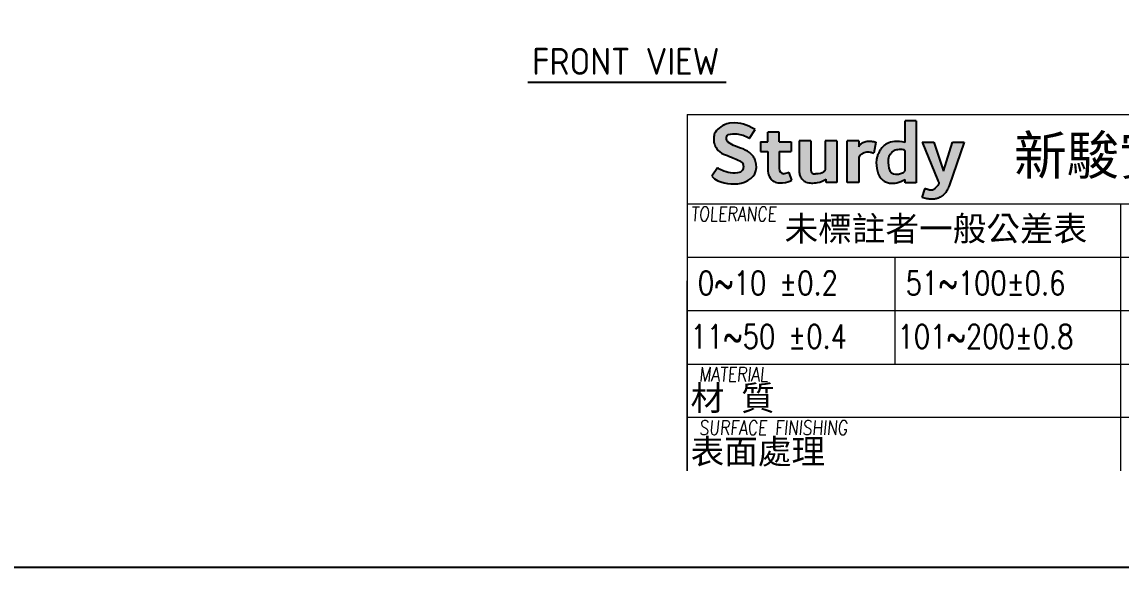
# Model space of a CAD drawing. Header units: millimetres. Extents: x 0 to 4395, y 0 to 3090.
# Drawn here: x 1499 to 2888, y 0 to 688 of the extents above; entities that cross this region are included whole.
import ezdxf

# ---------------------------------------------------------------- set-up
doc = ezdxf.new("R2010")
doc.units = ezdxf.units.MM
doc.header["$LTSCALE"] = 10
doc.layers.add('D', color=102, linetype='Continuous')
doc.layers.add('F', color=7, linetype='Continuous', lineweight=15)
doc.styles.get("Standard").update_dxf_attribs({"font": 'KAIU.TTF'})
doc.styles.add('STU25', font='isocp2.shx')
doc.styles.add('Text', font='romans.shx', dxfattribs={"width": 0.8, "oblique": 10})

# ---------------------------------------------------------------- blocks, each defined once
blk = doc.blocks.new('Sturdy')
h = blk.add_hatch(color=256)
h.dxf.hatch_style = 1
edge = h.paths.add_edge_path()
edge.add_spline(control_points=[(162.769549622105, 53.01128123631375), (162.9519776901209, 52.87446018530186), (163.1332971675354, 52.68884961605444), (163.3338905514659, 52.60288102294139), (164.0959453629241, 52.29638283350657), (165.0080421553398, 52.16321593627681), (165.829549622105, 52.47128123631374), (166.7753526473951, 52.82595737079755), (167.1584086113943, 53.52293247058783), (166.8495496221049, 54.51128123631375), (166.8095318324666, 54.63933816315668), (166.7484611360115, 54.76277790469221), (166.669549622105, 54.87128123631375), (166.2537156796656, 55.443052907168), (165.6069565117982, 55.57974509606838), (164.989549622105, 55.83128123631376), (164.7580318021685, 55.92560331110265), (164.5344290089411, 56.0381541498985), (164.329204839598, 56.16341884872789)], knot_values=[0, 0, 0, 0, 1, 1, 1, 2, 2, 2, 3, 3, 3, 4, 4, 4, 5, 5, 5, 5.87301799733209, 5.87301799733209, 5.87301799733209, 5.87301799733209], degree=3, periodic=0)
edge.add_ellipse((164.4853465309414, 56.41958241410055), major_axis=(-0.3, 0), ratio=1, start_angle=380.00244265329997, end_angle=418.63606191858844, ccw=False)
edge.add_spline(control_points=[(164.2034431192978, 56.31696435280678), (164.1633471366102, 56.42711143206431), (164.1292944602512, 56.54975026519101), (164.149549622105, 56.67128123631376), (164.1659895208355, 56.76992062869697), (164.2341016243014, 56.88145373700016), (164.329549622105, 56.91128123631374), (164.5784475488459, 56.98906183842028), (164.8490276496858, 56.98260827859285), (165.1095496221049, 56.97128123631374), (165.31331789597, 56.96242174614569), (165.5150561574113, 56.9127002251644), (165.7095496221049, 56.85128123631377), (165.8973836235282, 56.79196523586428), (166.0733678977406, 56.69937209849591), (166.2495496221049, 56.61128123631373), (166.2748478433863, 56.59863212567306), (166.2965918999245, 56.5769042710474), (166.31908568646, 56.56611511419946)], knot_values=[0.2359005168535291, 0.2359005168535291, 0.2359005168535291, 0.2359005168535291, 1, 1, 1, 2, 2, 2, 3, 3, 3, 4, 4, 4, 5, 5, 5, 6, 6, 6, 6], degree=3, periodic=0)
edge.add_line((166.31908568646, 56.56611511419946), (166.8495496221049, 57.39128123631374))
edge.add_spline(control_points=[(166.8495496221049, 57.39128123631374), (165.9083286863139, 57.86189170420928), (165.6761597083367, 58.07305524206255), (164.449549622105, 57.99128123631375), (164.2602331992447, 57.9786601414564), (164.0857156879594, 57.88174766265551), (163.9095496221049, 57.81128123631375), (163.883288335533, 57.80077672168498), (163.862876482644, 57.77611114399394), (163.8155627292076, 57.75331426535708), (163.7630962123929, 57.71546234686373), (163.6782614222226, 57.68854106974514), (163.6095496221049, 57.63128123631374), (163.4357209897033, 57.48642404264571), (163.2422239405848, 57.3380154322043), (163.1202246295193, 57.15320611005228), (163.0158950527261, 57.02394512854788), (162.9890218031203, 56.85419858011242), (162.9681408534644, 56.73128123631375)], knot_values=[0, 0, 0, 0, 1, 1, 1, 2, 2, 2, 3, 3, 3, 4, 4, 4, 5, 5, 5, 6, 6, 6, 6], degree=3, periodic=0)
edge.add_spline(control_points=[(162.9681408534644, 56.73128123631375), (162.969549622105, 56.51128123631374), (162.953330214765, 56.28491498420566), (163.0095496221049, 56.07128123631375), (163.0550747674656, 55.89828568394348), (163.1503218344336, 55.7401229178208), (163.2495496221049, 55.59128123631375), (163.5645582988322, 55.11876822122288), (164.1417089820917, 54.99422147631871), (164.6295496221049, 54.81128123631375), (164.6560330105403, 54.80134996565052), (164.6932876139046, 54.77565043908105), (164.7542471617484, 54.75081506773726), (164.9435683871683, 54.65046165386798), (165.176998552445, 54.56755677114374), (165.4095496221049, 54.45128123631376), (165.4989923412049, 54.40655987676375), (165.5855311821385, 54.34810336427348), (165.649549622105, 54.27128123631375), (165.6805613081965, 54.2340672130039), (165.7046709915198, 54.19190212968056), (165.725968791574, 54.15199367320686)], knot_values=[0, 0, 0, 0, 1, 1, 1, 2, 2, 2, 3, 3, 3, 4, 4, 4, 5, 5, 5, 6, 6, 6, 6.76593214535402, 6.76593214535402, 6.76593214535402, 6.76593214535402], degree=3, periodic=0)
edge.add_ellipse((165.4611669978588, 54.01099718372841), major_axis=(-0.3, 0), ratio=1, start_angle=529.0949849627519, end_angle=568.0335369524958, ccw=False)
edge.add_spline(control_points=[(165.7557496451438, 53.95424276611543), (165.6382127448481, 53.34417415241937), (165.4160770152383, 53.31128123631375), (164.749549622105, 53.31128123631375), (164.4631932008395, 53.31128123631375), (164.1795809593178, 53.39597605847395), (163.9095496221049, 53.49128123631375), (163.7238020680264, 53.55683919657676), (163.5457313464693, 53.64319037413156), (163.3979278851092, 53.73896169427884), (163.3708448833584, 53.75644887872259), (163.3335446553952, 53.77784904495957), (163.309549622105, 53.79128123631376)], knot_values=[0.03894220374349737, 0.03894220374349737, 0.03894220374349737, 0.03894220374349737, 1, 1, 1, 2, 2, 2, 3, 3, 3, 4, 4, 4, 4], degree=3, periodic=0)
edge.add_line((163.309549622105, 53.79128123631376), (162.769549622105, 53.01128123631375))
edge = h.paths.add_edge_path()
edge.add_spline(control_points=[(178.1819708640097, 54.54107308317477), (178.0995355734329, 53.89218803059521), (178.274207337412, 53.03116345275784), (178.8031119228212, 52.63448501370098), (178.924964292515, 52.54309573643062), (179.109506869217, 52.47229868826733), (179.415032551963, 52.38263354224404), (179.8807930761143, 52.29667955460521), (180.2572128904417, 52.41085690722863), (180.8760857561816, 52.72898698230361)], knot_values=[0.02173865321954273, 0.02173865321954273, 0.02173865321954273, 0.02173865321954273, 1, 1, 1, 2, 2, 2, 2.98076902973505, 2.98076902973505, 2.98076902973505, 2.98076902973505], degree=3, periodic=0)
edge.add_line((180.8760857561765, 52.72898698230098), (180.8760857561765, 52.41028930397647))
edge.add_line((180.8760857561765, 52.41028930397647), (181.8999889332376, 52.41028930397647))
edge.add_line((181.8999889332376, 52.41028930397647), (181.8999889332376, 58.21661922575082))
edge.add_line((181.8999889332376, 58.21661922575082), (180.8760857561765, 58.21661922575082))
edge.add_line((180.8760857561765, 58.21661922575082), (180.8760857561765, 56.17548781040411))
edge.add_spline(control_points=[(180.8760857561836, 56.17548781040242), (180.4794304709838, 56.26977626791268), (180.1950488274799, 56.28945075960211), (179.8820478119356, 56.27654350122916), (179.5693923450713, 56.23941651073787), (179.3869901915405, 56.18104782160804), (179.2266058127555, 56.09483312324097), (179.1273099658631, 56.0646126480998), (179.0323313297051, 56.00848890855188), (178.9589387472193, 55.9394135368006), (178.8941805862025, 55.88328979725269), (178.8466912681235, 55.83148326843924), (178.7473954212311, 55.73650463228122), (178.6410489816598, 55.64487247308305), (178.5849252421119, 55.53694220472168), (178.528801502564, 55.45491520076704), (178.4467744986094, 55.34698493240567), (178.4013178105085, 55.23919145273073), (178.3584601452287, 55.14490458911523), (178.3127453022636, 55.04776054781441), (178.2698876369839, 54.93918779577231), (178.244173037816, 54.83918657678618), (178.2230671416533, 54.73353750062156), (178.2090618590671, 54.66151033303537), (178.1819708640097, 54.54107308317477)], knot_values=[0.02834046581678492, 0.02834046581678492, 0.02834046581678492, 0.02834046581678492, 1, 1, 1, 2, 2, 2, 3, 3, 3, 4, 4, 4, 5, 5, 5, 6, 6, 6, 7, 7, 7, 7.27715033013704, 7.27715033013704, 7.27715033013704, 7.27715033013704], degree=3, periodic=0)
edge = h.paths.add_edge_path(flags=16)
edge.add_spline(control_points=[(179.2802999678197, 54.30548745175837), (179.2905667719098, 53.92988832568325), (179.3174328072387, 53.54621080979764), (179.5818850999433, 53.34787159026921), (179.6428112847902, 53.30217695163402), (179.8915941024976, 53.19636627410221), (180.1247234821582, 53.20931790630558), (180.2640382834293, 53.22055297092422), (180.4033530847003, 53.25166988649459), (180.535370833922, 53.29603698558129)], knot_values=[0.02173865321954273, 0.02173865321954273, 0.02173865321954273, 0.02173865321954273, 1, 1, 1, 2, 2, 2, 2.510468638331081, 2.510468638331081, 2.510468638331081, 2.510468638331081], degree=3, periodic=0)
edge.add_ellipse((180.4491002408313, 53.75609967497934), major_axis=(0.4680815029547748, 0), ratio=1, start_angle=280.6207186669896, end_angle=327.8549011278574)
edge.add_ellipse((180.6760857561768, 53.61346283524295), major_axis=(0.199999999999676, 0), ratio=1, start_angle=327.8549011278712, end_angle=360)
edge.add_line((180.8760857561765, 53.61346283524307), (180.8760857561765, 55.2964431068893))
edge.add_ellipse((180.6760857561765, 55.2964431068893), major_axis=(0.2, 0), ratio=1, start_angle=0, end_angle=83.46012925498297)
edge.add_ellipse((180.6760857561765, 55.2964431068893), major_axis=(0.2, 0), ratio=1, start_angle=83.46012925498297, end_angle=83.46216086982491)
edge.add_spline(control_points=[(180.698857628413, 55.49514248241636), (180.6216216135436, 55.50400433275421), (180.5342905949931, 55.51266712179655), (180.443672772652, 55.51537213141868), (180.2367532049059, 55.52048125654821), (180.0681520756313, 55.48982650577101), (179.9429785099578, 55.45406262986429), (179.776931943248, 55.40552594113373), (179.6951859411755, 55.32633450162598), (179.6205862296254, 55.25736013334843), (179.5567221655063, 55.18838694409975), (179.4979962872531, 55.11833497181106), (179.4595202361921, 55.05203777613672), (179.4097175578646, 54.99022423612827), (179.3747043513991, 54.93420310578346), (179.349325766355, 54.8583728333871), (179.3156060056002, 54.78163130891074), (179.2891665504875, 54.69713749516181), (179.2810272978915, 54.59016446104324), (179.274858581604, 54.51121196673672), (179.2703238551577, 54.43109846618488), (179.2745752425936, 54.36662707250316), (179.2794793700429, 54.33368753925343), (179.2797700159119, 54.31835682456538), (179.2802999678196, 54.30548745175837)], knot_values=[0.4855580314128294, 0.4855580314128294, 0.4855580314128294, 0.4855580314128294, 1, 1, 1, 2, 2, 2, 3, 3, 3, 4, 4, 4, 5, 5, 5, 6, 6, 6, 7, 7, 7, 7.27715033013704, 7.27715033013704, 7.27715033013704, 7.27715033013704], degree=3, periodic=0)
edge = h.paths.add_edge_path()
edge.add_spline(control_points=[(182.4520710659399, 51.01503124698098), (182.5266265126893, 50.99733756192008), (182.7461373036874, 50.94524271207703), (183.0751897274548, 50.86491616865285), (183.4467113880743, 50.86517229535879), (183.8010651616909, 50.90849926201754), (184.1559249892844, 51.0596117922315), (184.4848571342499, 51.27447903900425), (184.7260661248807, 51.56414852579107), (184.8674986324373, 51.85031396903019), (184.9452778661491, 52.03523206005183), (184.9778814920388, 52.11274632667796)], knot_values=[-3.109083238477552, -3.109083238477552, -3.109083238477552, -3.109083238477552, -2.879020987903759, -2.431719627847778, -2.099266368640748, -1.76963749229732, -1.367893450470945, -0.9540338097803585, -0.6020412206063401, -0.2523646195793335, 0, 0, 0, 0], degree=3, periodic=0)
edge.add_line((184.9778814920388, 52.11274632667796), (186.3760855907946, 56.20330681151876))
edge.add_line((186.3760855907946, 56.20330681151876), (185.2890279390558, 56.20330681151876))
edge.add_line((185.2890279390558, 56.20330681151876), (184.4577485583144, 53.50697753808833))
edge.add_line((184.4577485583144, 53.50697753808833), (183.5518671818654, 56.20330681151876))
edge.add_line((183.5518671818654, 56.20330681151876), (182.4541521021685, 56.20330681151876))
edge.add_line((182.4541521021685, 56.20330681151876), (183.9138913160261, 52.62031055932267))
edge.add_ellipse((184.7112172705599, 52.98125510231661), major_axis=(0.8752197671957788, 0), ratio=1, start_angle=204.3559695194114, end_angle=216.6719975374934)
edge.add_spline(control_points=[(184.0092318271164, 52.45854478284348), (184.0143127279299, 52.45286584974787), (184.0202762574563, 52.44016298532787), (184.0290927737014, 52.41443779888246), (184.0188823080912, 52.37560766327923), (184.0063150990379, 52.31671976441051), (183.9627172690058, 52.24575159255333), (183.920532259148, 52.16113918647468), (183.8519755739172, 52.09109766207979), (183.8020821747922, 52.01723703377646), (183.7428090926358, 51.95369699883268), (183.6814608843313, 51.88563216931988), (183.6055212804069, 51.83001147825731), (183.5271450350274, 51.76466945608975), (183.4414199578105, 51.72029010963915), (183.3342454239199, 51.70520750164658), (183.2181090164629, 51.71252675514656), (183.0976572026376, 51.72742179894745), (182.993551443729, 51.77044003189745), (182.8912318992066, 51.79958479737834), (182.8068555324124, 51.82141105566567), (182.7170416192886, 51.86230038982315), (182.6990961394395, 51.82478179406755), (182.6932205767554, 51.81249879582471)], knot_values=[0, 0, 0, 0, 0.02242999990949594, 0.04188524939734173, 0.08003878012463823, 0.1382883251801748, 0.2234360865283587, 0.3264420143206428, 0.4208088393175682, 0.5147371600612666, 0.5932366661115358, 0.6811982142792781, 0.7889168014221408, 0.8744017224736824, 0.9876740256639303, 1.072438049056976, 1.195650096609566, 1.336737760979672, 1.432573294893386, 1.534159323290303, 1.647882194302249, 1.723616032624068, 1.760485535225107, 1.760485535225107, 1.760485535225107, 1.760485535225107], degree=3, periodic=0)
edge.add_line((182.6932205767555, 51.81249879582474), (182.4520710659399, 51.01503124698098))
edge = h.paths.add_edge_path()
edge.add_line((167.3316188896045, 56.24788854481977), (167.3316188896045, 55.34243399936524))
edge.add_line((167.3316188896045, 55.34243399936524), (168.0276347951859, 55.34243399936524))
edge.add_line((168.0276347951859, 55.34243399936524), (168.0276347951859, 53.48788854481977))
edge.add_spline(control_points=[(168.0276347951859, 53.48788854481977), (168.059963541054, 53.23128709951147), (168.078748112834, 53.10605662097804), (168.1538863999541, 53.01839528600464), (168.2415477349275, 52.79924194857114), (168.3793012613143, 52.68027299396438), (168.5016047942772, 52.57717698042924), (168.559440240425, 52.53352255969794), (168.6526328381998, 52.50375572896593), (168.7184028454825, 52.47002752010301), (168.7841728527652, 52.44810418434211), (168.8988150346903, 52.42193109426449), (168.9679915910682, 52.40763033370659), (169.0556849341118, 52.39919828149086), (169.1804793069047, 52.39413905016142), (169.3859427432849, 52.3938343141824)], knot_values=[1, 1, 1, 1, 2, 2, 2, 3, 3, 3, 4, 4, 4, 5, 5, 5, 6, 6, 6, 6], degree=3, periodic=0)
edge.add_spline(control_points=[(169.3859427432849, 52.3938343141824), (169.8313063170141, 52.44170909724374), (169.9842063201601, 52.49774622726706), (170.2716188896046, 52.64788854481976)], knot_values=[0, 0, 0, 0, 1, 1, 1, 1], degree=3, periodic=0)
edge.add_line((170.2716188896046, 52.64788854481976), (170.0316188896046, 53.36788854481976))
edge.add_spline(control_points=[(170.0316188896046, 53.36788854481976), (169.8716188896045, 53.32788854481977), (169.7161239926683, 53.25963890932432), (169.5526525964835, 53.25078993103454), (169.5422328977428, 53.25041280151579), (169.5319932537818, 53.2510873602787), (169.5182737923628, 53.25333829257654)], knot_values=[0, 0, 0, 0, 1, 1, 1, 1.009941891203313, 1.009941891203313, 1.009941891203313, 1.009941891203313], degree=3, periodic=0)
edge.add_ellipse((169.568953795672, 53.74100881289949), major_axis=(-0.4902968479681218, 0), ratio=1, start_angle=359.55105924863886, end_angle=444.06696944522093, ccw=False)
edge.add_line((169.078671998507, 53.74485049172762), (169.078671998507, 55.34243399936524))
edge.add_line((169.078671998507, 55.34243399936524), (170.2116188896046, 55.34243399936524))
edge.add_line((170.2116188896046, 55.34243399936524), (170.2116188896046, 56.24788854481977))
edge.add_line((170.2116188896046, 56.24788854481977), (169.078671998507, 56.24788854481977))
edge.add_line((169.078671998507, 56.24788854481977), (169.078671998507, 57.14200555692006))
edge.add_line((169.078671998507, 57.14200555692006), (168.0276347951859, 57.14200555692006))
edge.add_line((168.0276347951859, 57.14200555692006), (168.0276347951859, 56.24788854481977))
edge.add_line((168.0276347951859, 56.24788854481977), (167.3316188896045, 56.24788854481977))
edge = h.paths.add_edge_path()
edge.add_line((170.9388749484317, 56.31907018913439), (170.9388749484317, 53.58350062779056))
edge.add_spline(control_points=[(170.9388749484317, 53.58350062779056), (170.9437168414744, 53.50918990721365), (170.9527789402183, 53.37010978262826), (170.9900433594942, 53.18080600249419), (171.0410413234185, 53.00920450160274), (171.1346070832179, 52.83779006334298), (171.304066932391, 52.63671771109574), (171.5488665429147, 52.46816239694535), (171.8435372531215, 52.40212656316911), (172.020442167546, 52.39131765797049), (172.1103611829734, 52.38582359854046)], knot_values=[0, 0, 0, 0, 0.2231676814392599, 0.4176811730130354, 0.5776706493376736, 0.7583461492249561, 0.9988735769402074, 1.362791665211252, 1.624277593596444, 1.894580682943416, 1.894580682943416, 1.894580682943416, 1.894580682943416], degree=3, periodic=0)
edge.add_spline(control_points=[(172.1103611829734, 52.38582359854046), (172.2814369279784, 52.38045308737289), (172.4800728200145, 52.38651520015598), (172.675402753885, 52.41907018913439), (172.9318651740813, 52.46181392583378), (173.2837217521537, 52.6027946543044), (173.4723905786112, 52.73930149564521)], knot_values=[0.1777489856660285, 0.1777489856660285, 0.1777489856660285, 0.1777489856660285, 1, 1, 1, 2, 2, 2, 2], degree=3, periodic=0)
edge.add_line((173.4723905786112, 52.73930149564521), (173.4723905786112, 52.44837883009803))
edge.add_line((173.4723905786112, 52.44837883009803), (174.475402753885, 52.44837883009803))
edge.add_line((174.475402753885, 52.44837883009803), (174.475402753885, 56.31907018913439))
edge.add_line((174.475402753885, 56.31907018913439), (173.395402753885, 56.31907018913439))
edge.add_line((173.395402753885, 56.31907018913439), (173.395402753885, 53.81291190542908))
edge.add_spline(control_points=[(173.395402753885, 53.81291190542908), (173.3967872155037, 53.75006306547083), (173.3989453340239, 53.65209339721352), (173.3427943935691, 53.50866120494922), (173.2715633674725, 53.45621469969241), (173.229066167028, 53.42492454751233)], knot_values=[0, 0, 0, 0, 0.1871780923136382, 0.2917758803692212, 0.4464755440633269, 0.4464755440633269, 0.4464755440633269, 0.4464755440633269], degree=3, periodic=0)
edge.add_spline(control_points=[(173.229066167028, 53.42492454751233), (173.0695265817064, 53.30083233500168), (172.876587217485, 53.21390421222577), (172.4702202991699, 53.23261294201718)], knot_values=[0.2054420648705284, 0.2054420648705284, 0.2054420648705284, 0.2054420648705284, 0.9898763514696447, 0.9898763514696447, 0.9898763514696447, 0.9898763514696447], degree=3, periodic=0)
edge.add_spline(control_points=[(172.4702202991699, 53.23261294201718), (172.4302058535932, 53.23368127280165), (172.3445709992323, 53.23596760589508), (172.2091691638939, 53.25471203596575), (172.1046990333451, 53.35259287196079), (172.0575761897168, 53.47199488259677), (172.0533375547475, 53.59767628609052), (172.0530827305974, 53.67955620108405), (172.0529395663261, 53.72555764309065)], knot_values=[-0.7722597310696322, -0.7722597310696322, -0.7722597310696322, -0.7722597310696322, -0.6515785105993845, -0.5139900339613458, -0.3749151083241687, -0.2459735406832752, -0.1381918577687039, 0, 0, 0, 0], degree=3, periodic=0)
edge.add_line((172.0529395663261, 53.72555764309065), (172.0529395663261, 56.31907018913439))
edge.add_line((172.0529395663261, 56.31907018913439), (170.9388749484317, 56.31907018913439))
edge = h.paths.add_edge_path()
edge.add_line((175.4513060863192, 56.31907018913439), (175.4513060863192, 52.44837883009803))
edge.add_line((175.4513060863192, 52.44837883009803), (176.5374868392778, 52.44837883009803))
edge.add_line((176.5374868392778, 52.44837883009803), (176.5374868392778, 54.73800088212051))
edge.add_ellipse((176.7374868392778, 54.73800088212051), major_axis=(-0.2, 0), ratio=1, start_angle=332.7984273957814, end_angle=360, ccw=False)
edge.add_spline(control_points=[(176.559606073891, 54.82942534988165), (176.5596069474268, 54.82942704954034), (176.5596078209643, 54.82942874919762), (176.5596086945036, 54.8294304488535)], knot_values=[0.04839774533424678, 0.04839774533424678, 0.04839774533424678, 0.04839774533424678, 0.0484034146382407, 0.0484034146382407, 0.0484034146382407, 0.0484034146382407], degree=3, periodic=0)
edge.add_spline(control_points=[(176.5596086945036, 54.8294304488535), (176.5883879887407, 54.88542666715971), (176.6544455516549, 55.00268929709382), (176.7946295977561, 55.1096216847946), (176.9241635660868, 55.19379792568112), (177.0659051519817, 55.27478387390723), (177.2604318763556, 55.29646232014426), (177.4776856633037, 55.29291183313336), (177.6675680049461, 55.27785006181486), (177.8185302021141, 55.23093183354709), (177.8930148923268, 55.19180590650588), (177.9242050883568, 55.17542206533276)], knot_values=[0.0484034146382407, 0.0484034146382407, 0.0484034146382407, 0.0484034146382407, 0.2351821539362137, 0.450423512507465, 0.5653163156257436, 0.7010372820222397, 0.9348621844244049, 1.137880266072645, 1.356155158750065, 1.502719202118647, 1.608306790793141, 1.608306790793141, 1.608306790793141, 1.608306790793141], degree=3, periodic=0)
edge.add_line((177.9242050883568, 55.17542206533276), (178.1312648975961, 56.21348539769362))
edge.add_spline(control_points=[(178.1312648975961, 56.21348539769362), (178.0619559088875, 56.23073433062731), (177.9220707925992, 56.26554754943537), (177.7118071347129, 56.29912894583104), (177.508803203956, 56.30126009194751), (177.2979664234141, 56.31360597989362), (177.0995905966566, 56.25259366208117), (176.9165370196745, 56.17883752944766), (176.7788634701555, 56.09976813524192), (176.6788220799801, 56.01047423245854), (176.592022405253, 55.90439474623471), (176.5579177336605, 55.812807033979), (176.5374868392778, 55.75794009673935)], knot_values=[-1.824251606222828, -1.824251606222828, -1.824251606222828, -1.824251606222828, -1.609943995014401, -1.391718313298907, -1.187989607894844, -1.00036412415383, -0.7631654648289785, -0.5753197470288383, -0.4068090786987725, -0.2908110285904876, -0.1742145322914033, 0, 0, 0, 0], degree=3, periodic=0)
edge.add_line((176.5374868392778, 55.75794009673935), (176.5374868392778, 56.31907018913439))
edge.add_line((176.5374868392778, 56.31907018913439), (175.4513060863192, 56.31907018913439))
for p, q in [((181.8999889332376, 58.21661922575082), (180.8760857561765, 58.21661922575082)), ((180.8760857561765, 56.17548781040411), (180.8760857561765, 58.21661922575082)), ((181.8999889332376, 58.21661922575082), (181.8999889332376, 52.41028930397647)), ((168.0276347951859, 56.24788854481977), (168.0276347951859, 57.14200555692006)), ((169.078671998507, 57.14200555692006), (168.0276347951859, 57.14200555692006)), ((169.078671998507, 56.24788854481977), (169.078671998507, 57.14200555692006)), ((167.3316188896045, 56.24788854481977), (167.3316188896045, 55.34243399936524)), ((167.3316188896045, 56.24788854481977), (168.0276347951859, 56.24788854481977)), ((169.078671998507, 56.24788854481977), (170.2116188896046, 56.24788854481977)), ((170.2116188896046, 56.24788854481977), (170.2116188896046, 55.34243399936524)), ((172.0529395663261, 56.31907018913439), (170.9388749484317, 56.31907018913439)), ((170.9388749484317, 56.31907018913439), (170.9388749484317, 53.58350062779056)), ((172.0529395663261, 56.31907018913439), (172.0529395663261, 53.72555764309065)), ((173.395402753885, 56.31907018913439), (173.395402753885, 53.81291190542908)), ((174.475402753885, 56.31907018913439), (173.395402753885, 56.31907018913439)), ((174.475402753885, 56.31907018913439), (174.475402753885, 52.44837883009803)), ((176.5374868392778, 56.31907018913439), (175.4513060863192, 56.31907018913439)), ((175.4513060863192, 52.44837883009803), (175.4513060863192, 56.31907018913439)), ((176.5374868392778, 56.31907018913439), (176.5374868392778, 55.75794009673935)), ((178.1312648975961, 56.21348539769362), (177.9242050883568, 55.17542206533276)), ((182.4541521021685, 56.20330681151876), (183.5518671818654, 56.20330681151876)), ((182.4541521021685, 56.20330681151876), (183.9138913160261, 52.62031055932267)), ((183.5518671818654, 56.20330681151876), (184.4577485583144, 53.50697753808833)), ((184.4577485583144, 53.50697753808833), (185.2890279390558, 56.20330681151876)), ((186.3760855907946, 56.20330681151876), (184.9778814920388, 52.11274632667796)), ((185.2890279390558, 56.20330681151876), (186.3760855907946, 56.20330681151876)), ((167.3316188896045, 55.34243399936524), (168.0276347951859, 55.34243399936524)), ((168.0276347951859, 55.34243399936524), (168.0276347951859, 53.48788854481977)), ((169.078671998507, 55.34243399936524), (169.078671998507, 53.74485049172603)), ((169.078671998507, 55.34243399936524), (170.2116188896046, 55.34243399936524)), ((176.5374868392778, 54.73800088212051), (176.5374868392778, 52.44837883009803)), ((180.8760857561765, 53.61346283524307), (180.8760857561765, 55.2964431068893)), ((173.4723905786112, 52.44837883009803), (173.4723905786112, 52.73930149564521)), ((180.8760857561765, 52.41028930397647), (180.8760857561765, 52.72898698230098)), ((174.475402753885, 52.44837883009803), (173.4723905786112, 52.44837883009803)), ((176.5374868392778, 52.44837883009803), (175.4513060863192, 52.44837883009803)), ((181.8999889332376, 52.41028930397647), (180.8760857561765, 52.41028930397647)), ((182.4520710659399, 51.01503124698098), (182.6932221065514, 51.81250385477173))]:
    blk.add_line(p, q)
at = {"color": 7, "linetype": 'Continuous', "lineweight": 25}
for p, q in [((166.31908568646, 56.56611511419946), (166.8495496221049, 57.39128123631374)), ((163.309549622105, 53.79128123631376), (162.769549622105, 53.01128123631375)), ((170.2716188896046, 52.64788854481976), (170.0316188896046, 53.36788854481976))]:
    blk.add_line(p, q, dxfattribs=at)
for centre, start, end in [((164.4853465309414, 56.41958241410055), 200.0024426533003, 238.6360619185897), ((165.4611669978588, 54.01099718372841), 349.0949849627509, 28.0335369524953)]:
    blk.add_arc(centre, 0.3, start, end, dxfattribs=at)
for centre, radius, start, end in [((176.7374868392778, 54.73800088212051), 0.2, 152.7984273957814, 180), ((184.7112172705599, 52.98125510231661), 0.8752197671957788, 204.3559695194042, 216.6719975374934)]:
    blk.add_arc(centre, radius, start, end)
at = {"lineweight": 25}
for centre, radius, start, end in [((180.6760857561765, 55.2964431068893), 0.2, 0, 83.46216086982491), ((169.568953795672, 53.74100881289949), 0.4902968479681218, 179.5510592486389, 264.066969445221), ((180.4491002408313, 53.75609967497934), 0.4680815029547748, 280.6207186669896, 327.8549011278574), ((180.6760857561768, 53.61346283524295), 0.199999999999676, 327.8549011278401, 3.460443493432306e-11)]:
    blk.add_arc(centre, radius, start, end, dxfattribs=at)
at = {"color": 7, "linetype": 'Continuous', "lineweight": 25}
for points, knots in [([(166.8495496221049, 57.39128123631374), (165.9083286863139, 57.86189170420928), (165.6761597083367, 58.07305524206255), (164.449549622105, 57.99128123631375), (164.2602331992447, 57.9786601414564), (164.0857156879594, 57.88174766265551), (163.9095496221049, 57.81128123631375), (163.883288335533, 57.80077672168498), (163.862876482644, 57.77611114399394), (163.8155627292076, 57.75331426535708), (163.7630962123929, 57.71546234686373), (163.6782614222226, 57.68854106974514), (163.6095496221049, 57.63128123631374), (163.4357209897033, 57.48642404264571), (163.2422239405848, 57.3380154322043), (163.1202246295193, 57.15320611005228), (163.0158950527261, 57.02394512854788), (162.9890218031203, 56.85419858011242), (162.9681408534644, 56.73128123631375)], [0, 0, 0, 0, 1, 1, 1, 2, 2, 2, 3, 3, 3, 4, 4, 4, 5, 5, 5, 6, 6, 6, 6]), ([(162.9681408534644, 56.73128123631375), (162.969549622105, 56.51128123631374), (162.953330214765, 56.28491498420566), (163.0095496221049, 56.07128123631375), (163.0550747674656, 55.89828568394348), (163.1503218344336, 55.7401229178208), (163.2495496221049, 55.59128123631375), (163.5645582988322, 55.11876822122288), (164.1417089820917, 54.99422147631871), (164.6295496221049, 54.81128123631375), (164.6560330105403, 54.80134996565052), (164.6932876139046, 54.77565043908105), (164.7542471617484, 54.75081506773726), (164.9435683871683, 54.65046165386798), (165.176998552445, 54.56755677114374), (165.4095496221049, 54.45128123631376), (165.4989923412049, 54.40655987676375), (165.5855311821385, 54.34810336427348), (165.649549622105, 54.27128123631375), (165.6805613081965, 54.2340672130039), (165.7046709915198, 54.19190212968056), (165.725968791574, 54.15199367320686)], [0, 0, 0, 0, 1, 1, 1, 2, 2, 2, 3, 3, 3, 4, 4, 4, 5, 5, 5, 6, 6, 6, 6.76593214535402, 6.76593214535402, 6.76593214535402, 6.76593214535402]), ([(164.2034431192978, 56.31696435280678), (164.1633471366102, 56.42711143206431), (164.1292944602512, 56.54975026519101), (164.149549622105, 56.67128123631376), (164.1659895208355, 56.76992062869697), (164.2341016243014, 56.88145373700016), (164.329549622105, 56.91128123631374), (164.5784475488459, 56.98906183842028), (164.8490276496858, 56.98260827859285), (165.1095496221049, 56.97128123631374), (165.31331789597, 56.96242174614569), (165.5150561574113, 56.9127002251644), (165.7095496221049, 56.85128123631377), (165.8973836235282, 56.79196523586428), (166.0733678977406, 56.69937209849591), (166.2495496221049, 56.61128123631373), (166.2748478433863, 56.59863212567306), (166.2965918999245, 56.5769042710474), (166.31908568646, 56.56611511419946)], [0.2359005168535291, 0.2359005168535291, 0.2359005168535291, 0.2359005168535291, 1, 1, 1, 2, 2, 2, 3, 3, 3, 4, 4, 4, 5, 5, 5, 6, 6, 6, 6]), ([(162.769549622105, 53.01128123631375), (162.9519776901209, 52.87446018530186), (163.1332971675354, 52.68884961605444), (163.3338905514659, 52.60288102294139), (164.0959453629241, 52.29638283350657), (165.0080421553398, 52.16321593627681), (165.829549622105, 52.47128123631374), (166.7753526473951, 52.82595737079755), (167.1584086113943, 53.52293247058783), (166.8495496221049, 54.51128123631375), (166.8095318324666, 54.63933816315668), (166.7484611360115, 54.76277790469221), (166.669549622105, 54.87128123631375), (166.2537156796656, 55.443052907168), (165.6069565117982, 55.57974509606838), (164.989549622105, 55.83128123631376), (164.7580318021685, 55.92560331110265), (164.5344290089411, 56.0381541498985), (164.329204839598, 56.16341884872789)], [0, 0, 0, 0, 1, 1, 1, 2, 2, 2, 3, 3, 3, 4, 4, 4, 5, 5, 5, 5.87301799733209, 5.87301799733209, 5.87301799733209, 5.87301799733209]), ([(180.8760857561836, 56.17548781040242), (180.4794304709838, 56.26977626791268), (180.1950488274799, 56.28945075960211), (179.8820478119356, 56.27654350122916), (179.5693923450713, 56.23941651073787), (179.3869901915405, 56.18104782160804), (179.2266058127555, 56.09483312324097), (179.1273099658631, 56.0646126480998), (179.0323313297051, 56.00848890855188), (178.9589387472193, 55.9394135368006), (178.8941805862025, 55.88328979725269), (178.8466912681235, 55.83148326843924), (178.7473954212311, 55.73650463228122), (178.6410489816598, 55.64487247308305), (178.5849252421119, 55.53694220472168), (178.528801502564, 55.45491520076704), (178.4467744986094, 55.34698493240567), (178.4013178105085, 55.23919145273073), (178.3584601452287, 55.14490458911523), (178.3127453022636, 55.04776054781441), (178.2698876369839, 54.93918779577231), (178.244173037816, 54.83918657678618), (178.2230671416533, 54.73353750062156), (178.2090618590671, 54.66151033303537), (178.1819708640097, 54.54107308317477)], [0.02834046581678492, 0.02834046581678492, 0.02834046581678492, 0.02834046581678492, 1, 1, 1, 2, 2, 2, 3, 3, 3, 4, 4, 4, 5, 5, 5, 6, 6, 6, 7, 7, 7, 7.27715033013704, 7.27715033013704, 7.27715033013704, 7.27715033013704]), ([(178.1819708640097, 54.54107308317477), (178.0995355734329, 53.89218803059521), (178.274207337412, 53.03116345275784), (178.8031119228212, 52.63448501370098), (178.924964292515, 52.54309573643062), (179.109506869217, 52.47229868826733), (179.415032551963, 52.38263354224404), (179.8807930761143, 52.29667955460521), (180.2572128904417, 52.41085690722863), (180.8760857561816, 52.72898698230361)], [0.02173865321954273, 0.02173865321954273, 0.02173865321954273, 0.02173865321954273, 1, 1, 1, 2, 2, 2, 2.98076902973505, 2.98076902973505, 2.98076902973505, 2.98076902973505]), ([(180.698857628413, 55.49514248241636), (180.6216216135436, 55.50400433275421), (180.5342905949931, 55.51266712179655), (180.443672772652, 55.51537213141868), (180.2367532049059, 55.52048125654821), (180.0681520756313, 55.48982650577101), (179.9429785099578, 55.45406262986429), (179.776931943248, 55.40552594113373), (179.6951859411755, 55.32633450162598), (179.6205862296254, 55.25736013334843), (179.5567221655063, 55.18838694409975), (179.4979962872531, 55.11833497181106), (179.4595202361921, 55.05203777613672), (179.4097175578646, 54.99022423612827), (179.3747043513991, 54.93420310578346), (179.349325766355, 54.8583728333871), (179.3156060056002, 54.78163130891074), (179.2891665504875, 54.69713749516181), (179.2810272978915, 54.59016446104324), (179.274858581604, 54.51121196673672), (179.2703238551577, 54.43109846618488), (179.2745752425936, 54.36662707250316), (179.2794793700429, 54.33368753925343), (179.2797700159119, 54.31835682456538), (179.2802999678196, 54.30548745175837)], [0.4855580314128294, 0.4855580314128294, 0.4855580314128294, 0.4855580314128294, 1, 1, 1, 2, 2, 2, 3, 3, 3, 4, 4, 4, 5, 5, 5, 6, 6, 6, 7, 7, 7, 7.27715033013704, 7.27715033013704, 7.27715033013704, 7.27715033013704]), ([(165.7557496451438, 53.95424276611543), (165.6382127448481, 53.34417415241937), (165.4160770152383, 53.31128123631375), (164.749549622105, 53.31128123631375), (164.4631932008395, 53.31128123631375), (164.1795809593178, 53.39597605847395), (163.9095496221049, 53.49128123631375), (163.7238020680264, 53.55683919657676), (163.5457313464693, 53.64319037413156), (163.3979278851092, 53.73896169427884), (163.3708448833584, 53.75644887872259), (163.3335446553952, 53.77784904495957), (163.309549622105, 53.79128123631376)], [0.03894220374349737, 0.03894220374349737, 0.03894220374349737, 0.03894220374349737, 1, 1, 1, 2, 2, 2, 3, 3, 3, 4, 4, 4, 4]), ([(179.2802999678197, 54.30548745175837), (179.2905667719098, 53.92988832568325), (179.3174328072387, 53.54621080979764), (179.5818850999433, 53.34787159026921), (179.6428112847902, 53.30217695163402), (179.8915941024976, 53.19636627410221), (180.1247234821582, 53.20931790630558), (180.2640382834293, 53.22055297092422), (180.4033530847003, 53.25166988649459), (180.535370833922, 53.29603698558129)], [0.02173865321954273, 0.02173865321954273, 0.02173865321954273, 0.02173865321954273, 1, 1, 1, 2, 2, 2, 2.510468638331081, 2.510468638331081, 2.510468638331081, 2.510468638331081]), ([(168.0276347951859, 53.48788854481977), (168.059963541054, 53.23128709951147), (168.078748112834, 53.10605662097804), (168.1538863999541, 53.01839528600464), (168.2415477349275, 52.79924194857114), (168.3793012613143, 52.68027299396438), (168.5016047942772, 52.57717698042924), (168.559440240425, 52.53352255969794), (168.6526328381998, 52.50375572896593), (168.7184028454825, 52.47002752010301), (168.7841728527652, 52.44810418434211), (168.8988150346903, 52.42193109426449), (168.9679915910682, 52.40763033370659), (169.0556849341118, 52.39919828149086), (169.1804793069047, 52.39413905016142), (169.3859427432849, 52.3938343141824)], [1, 1, 1, 1, 2, 2, 2, 3, 3, 3, 4, 4, 4, 5, 5, 5, 6, 6, 6, 6]), ([(170.0316188896046, 53.36788854481976), (169.8716188896045, 53.32788854481977), (169.7161239926683, 53.25963890932432), (169.5526525964835, 53.25078993103454), (169.5422328977428, 53.25041280151579), (169.5319932537818, 53.2510873602787), (169.5182737923628, 53.25333829257654)], [0, 0, 0, 0, 1, 1, 1, 1.009941891203313, 1.009941891203313, 1.009941891203313, 1.009941891203313]), ([(172.1103611829734, 52.38582359854046), (172.2814369279784, 52.38045308737289), (172.4800728200145, 52.38651520015598), (172.675402753885, 52.41907018913439), (172.9318651740813, 52.46181392583378), (173.2837217521537, 52.6027946543044), (173.4723905786112, 52.73930149564521)], [0.1777489856660285, 0.1777489856660285, 0.1777489856660285, 0.1777489856660285, 1, 1, 1, 2, 2, 2, 2])]:
    blk.add_open_spline(points, degree=3, knots=knots, dxfattribs=at)
for points in [[(176.5374868392778, 55.75794009673935), (176.6088083130933, 55.91688647333947), (176.6810566660933, 56.00840105380621), (176.7677546896934, 56.08546596367294), (176.9122513956935, 56.17216398727301), (177.0856474428936, 56.24441234027307), (177.3155596573518, 56.3027525290664), (177.5031849377925, 56.30302873299338), (177.7067279326385, 56.29433191433806), (177.9225884693612, 56.26229011591828), (178.1312648975961, 56.21348539769362)], [(170.9388749484317, 53.58350062779056), (170.958505463657, 53.361198003175), (170.9955559010929, 53.17024574869753), (171.0440064731245, 53.01776894848044), (171.1292224792272, 52.85845206750597), (171.2838339546472, 52.67420024213709), (171.5876245613508, 52.4738314764836), (171.8411095841209, 52.40964242777059), (172.1103611829734, 52.38582359854046)], [(172.0529395663261, 53.72555764309065), (172.0541663746521, 53.58737123096957), (172.0629357089565, 53.47994688574115), (172.1116274376815, 53.36055239918727), (172.2153686625021, 53.26792630559746), (172.349658434157, 53.23797891618806), (172.4702202991699, 53.23261294201718)], [(173.395402753885, 53.81291190542908), (173.3835664911358, 53.62610842278941), (173.3428110099563, 53.52977728545601), (173.229066167028, 53.42492454751233)], [(184.9778814920388, 52.11274632667796), (184.8780549232789, 51.88096505611228), (184.7145629191338, 51.57186298577557), (184.4876398059606, 51.302781801853), (184.1466021112974, 51.0683183867721), (183.7735921327596, 50.91911439535697), (183.4473573424187, 50.87193327953013), (183.1149321158657, 50.87625049026459), (182.6758770530626, 50.96174410718987), (182.4520710659399, 51.01503124698098)]]:
    blk.add_spline(points, degree=3)
blk.add_open_spline([(176.559606073891, 54.82942534988165), (176.5883861256563, 54.88542335986805), (176.6544440141697, 55.00268812430008), (176.7946295977561, 55.1096216847946), (176.9241635660868, 55.19379792568112), (177.0659051519817, 55.27478387390723), (177.2604318763556, 55.29646232014426), (177.4776856633037, 55.29291183313336), (177.6675680049461, 55.27785006181486), (177.8185302021141, 55.23093183354709), (177.8930148923268, 55.19180590650588), (177.9242050883568, 55.17542206533276)], degree=3, knots=[0.04839774533424678, 0.04839774533424678, 0.04839774533424678, 0.04839774533424678, 0.2351821539362137, 0.450423512507465, 0.5653163156257436, 0.7010372820222397, 0.9348621844244049, 1.137880266072645, 1.356155158750065, 1.502719202118647, 1.608306790793141, 1.608306790793141, 1.608306790793141, 1.608306790793141])
for points in [[(169.3859427432849, 52.3938343141824), (169.8313063170141, 52.44170909724374), (169.9842063201601, 52.49774622726706), (170.2716188896046, 52.64788854481976)], [(173.229066167028, 53.42492454751233), (173.0695265817064, 53.30083233500168), (172.876587217485, 53.21390421222577), (172.4702202991699, 53.23261294201718)]]:
    blk.add_open_spline(points, degree=3, dxfattribs=at)
at = {"start_tangent": (0.6795676550151303, -0.7595541397943368), "end_tangent": (-0.4780831529803315, -0.9994437713807696)}
blk.add_spline([(184.0092318271164, 52.45854478284348), (184.0203127282244, 52.439043025831), (184.0257303298181, 52.42035730064821), (184.0209388512062, 52.38250583251724), (184.0056283114203, 52.32630443688829), (183.9669413331585, 52.25045287806724), (183.9146175664701, 52.16172608053748), (183.8541583420391, 52.08927071606251), (183.7971183387927, 52.01464520120744), (183.745106616318, 51.95584934101858), (183.6840493768911, 51.89253072235368), (183.600378345084, 51.82468934521271), (183.5325369679429, 51.77267762273794), (183.4307749022315, 51.72292727950121), (183.3471038704243, 51.70935900407301), (183.2239556109626, 51.71332320054466), (183.0847838788125, 51.73649555492939), (182.9943287092912, 51.76815486426186), (182.8970894020558, 51.79755279435628), (182.7885431986302, 51.83147348292677), (182.7137145528924, 51.84314772996845), (182.6932205767554, 51.81249879582471)], degree=3, dxfattribs=at)

msp = doc.modelspace()

# ---------------------------------------------------------------- linework, layer by layer
at = {"layer": 'D'}
msp.add_line((2137.425068318666, 612.2025256726602), (2388.16058369257, 612.2025256726602), dxfattribs=at)
at = {"layer": 'Defpoints', "color": 6}
msp.add_lwpolyline([(0, 3090), (0, 0), (4395, 0), (4395, 3090)], close=True, dxfattribs=at)
at = {"layer": 'F', "color": 7}
for p, q in [((2338.659612108488, 571.3403878914942), (4303.659612108488, 571.3403878914942)), ((2338.659612108488, 458.8403878914942), (4303.659612108488, 458.8403878914942)), ((2886.159612108488, 458.8403878914942), (2886.159612108488, 256.3403878914942)), ((2338.659612108488, 391.3403878914942), (3418.659612108488, 391.3403878914942)), ((2601.159612108488, 391.3403878914978), (2601.159612108488, 256.3403878914942)), ((2338.659612108488, 121.3403878914942), (2338.659612108488, 361.3403878914978)), ((2338.659612108488, 323.8403878914942), (4303.659612108488, 323.8403878914942)), ((2338.659612108488, 256.3403878914942), (4303.659612108488, 256.3403878914942)), ((4303.659612108488, 188.8403878914942), (2338.659612108488, 188.8403878914942))]:
    msp.add_line(p, q, dxfattribs=at)
at = {"layer": 'F'}
for p, q in [((2338.659612108488, 571.3403878914942), (2338.659612108488, 256.3403878914942)), ((2338.659612108488, 361.3403878914978), (2338.659612108488, 241.3403878914978)), ((2338.659612108488, 256.3403878914942), (2338.659612108488, 121.3403878914978)), ((2886.159612108488, 256.3403878914942), (2886.159612108488, 121.3403878914978))]:
    msp.add_line(p, q, dxfattribs=at)

# ---------------------------------------------------------------- block references
at = {"xscale": 13.5, "yscale": 13.5, "zscale": 13.5}
msp.add_blockref('Sturdy', (172.3489629323012, -222.2231707272949), dxfattribs=at)

# ---------------------------------------------------------------- texts
at = {"insert": (2751.541830557515, 544.3098873560957), "char_height": 48.75, "attachment_point": 1, "style": 'STU25'}
msp.add_mtext('{\\f標楷體|b0|i0|c136|p65;新駿實業股份有限公司}', dxfattribs=at)
at = {"layer": 'D', "color": 11, "insert": (2143.077982531275, 655.6015821936444), "char_height": 34, "attachment_point": 1}
msp.add_mtext('{\\Fisocp2.shx;FRONT VIEW}', dxfattribs=at)
at = {"layer": 'F', "color": 1, "lineweight": 15, "style": 'Text', "oblique": 5, "width": 0.8}
for s, p in [('TOLERANCE', (2343.404874160653, 436.9528537952683)), ('MATERIAL', (2353.756732743394, 234.4528537952683)), ('SURFACE FINISHING', (2353.756732743394, 166.9528537952683))]:
    msp.add_text(s, height=18, dxfattribs=at).set_placement(p)
at = {"layer": 'F', "lineweight": -3}
for s, p in [('未標註者一般公差表', (2461.727528131203, 411.7535778332895)), ('材 質', (2343.083668244639, 197.8414660704075)), ('表面處理', (2343.083668244639, 130.3414660704111))]:
    msp.add_text(s, height=31.13615515659811, dxfattribs=at).set_placement(p)
at = {"layer": 'F', "lineweight": 20, "style": 'Text', "width": 0.8}
for s, p in [('0~10 ±0.2', (2352.246928046865, 343.6739729842411)), ('51~100±0.6', (2614.746928046865, 343.6739729842411)), ('11~50 ±0.4', (2343.054807262306, 276.1739729842411)), ('101~200±0.8', (2604.405818092593, 276.1739729842411))]:
    msp.add_text(s, height=30, dxfattribs=at).set_placement(p)

doc.saveas('drawing.dxf')
